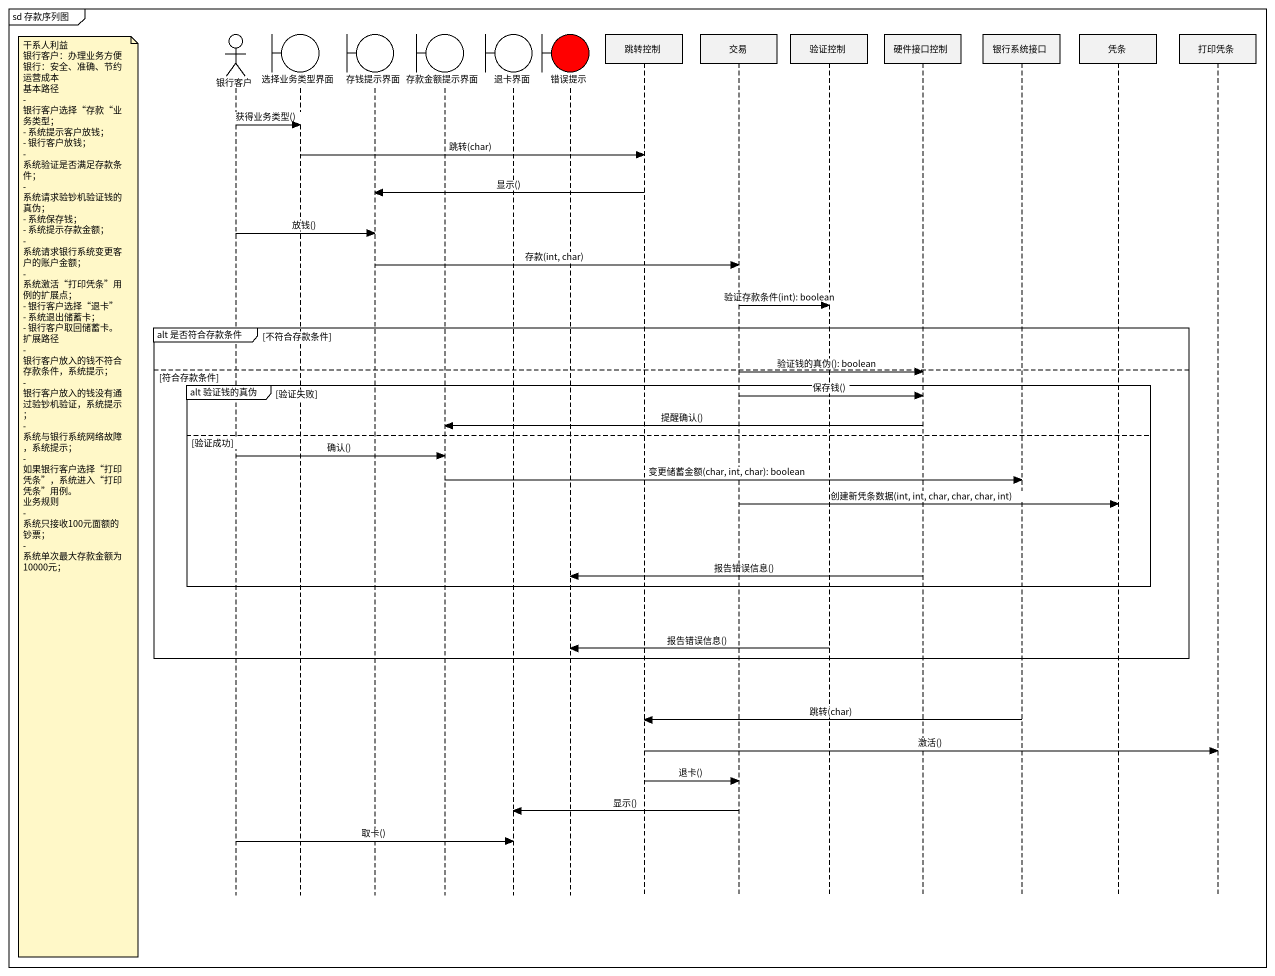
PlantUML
@startuml
mainframe sd 存款序列图
hide footbox
actor 银行客户
boundary 选择业务类型界面
boundary 存钱提示界面
boundary 存款金额提示界面
boundary 退卡界面
boundary 错误提示 #FF0000
participant 跳转控制
participant 交易
participant 验证控制
participant 硬件接口控制
participant 银行系统接口
participant 凭条
participant 打印凭条

银行客户 -> 选择业务类型界面 : 获得业务类型()
选择业务类型界面 -> 跳转控制 : 跳转(char)
跳转控制 -> 存钱提示界面 : 显示()
银行客户 -> 存钱提示界面 : 放钱()
存钱提示界面 -> 交易 : 存款(int, char)
交易 -> 验证控制 : 验证存款条件(int): boolean
group alt 是否符合存款条件 [不符合存款条件]
else 符合存款条件
  交易 -> 硬件接口控制 : 验证钱的真伪(): boolean
  group alt 验证钱的真伪 [验证失败]
    交易 -> 硬件接口控制 : 保存钱()
    硬件接口控制 -> 存款金额提示界面 : 提醒确认()
  else 验证成功
    银行客户 -> 存款金额提示界面 : 确认()
    存款金额提示界面 -> 银行系统接口 : 变更储蓄金额(char, int, char): boolean
    note left of 银行客户
      干系人利益
      银行客户：办理业务方便
      银行：安全、准确、节约运营成本
      基本路径
      - 银行客户选择“存款“业务类型；
      - 系统提示客户放钱；
      - 银行客户放钱；
      - 系统验证是否满足存款条件；
      - 系统请求验钞机验证钱的真伪；
      - 系统保存钱；
      - 系统提示存款金额；
      - 系统请求银行系统变更客户的账户金额；
      - 系统激活“打印凭条”用例的扩展点；
      - 银行客户选择“退卡”
      - 系统退出储蓄卡；
      - 银行客户取回储蓄卡。
      扩展路径
      - 银行客户放入的钱不符合存款条件，系统提示；
      - 银行客户放入的钱没有通过验钞机验证，系统提示；
      - 系统与银行系统网络故障，系统提示；
      - 如果银行客户选择“打印凭条”，系统进入“打印凭条”用例。
      业务规则
      - 系统只接收100元面额的钞票；
      - 系统单次最大存款金额为10000元；
    end note
    交易 -> 凭条 : 创建新凭条数据(int, int, char, char, char, int)
    硬件接口控制 -> 错误提示 : 报告错误信息()
  end
  验证控制 -> 错误提示 : 报告错误信息()
end
银行系统接口 -> 跳转控制 : 跳转(char)
跳转控制 -> 打印凭条 : 激活()
跳转控制 -> 交易 : 退卡()
交易 -> 退卡界面 : 显示()
银行客户 -> 退卡界面 : 取卡()
@enduml
